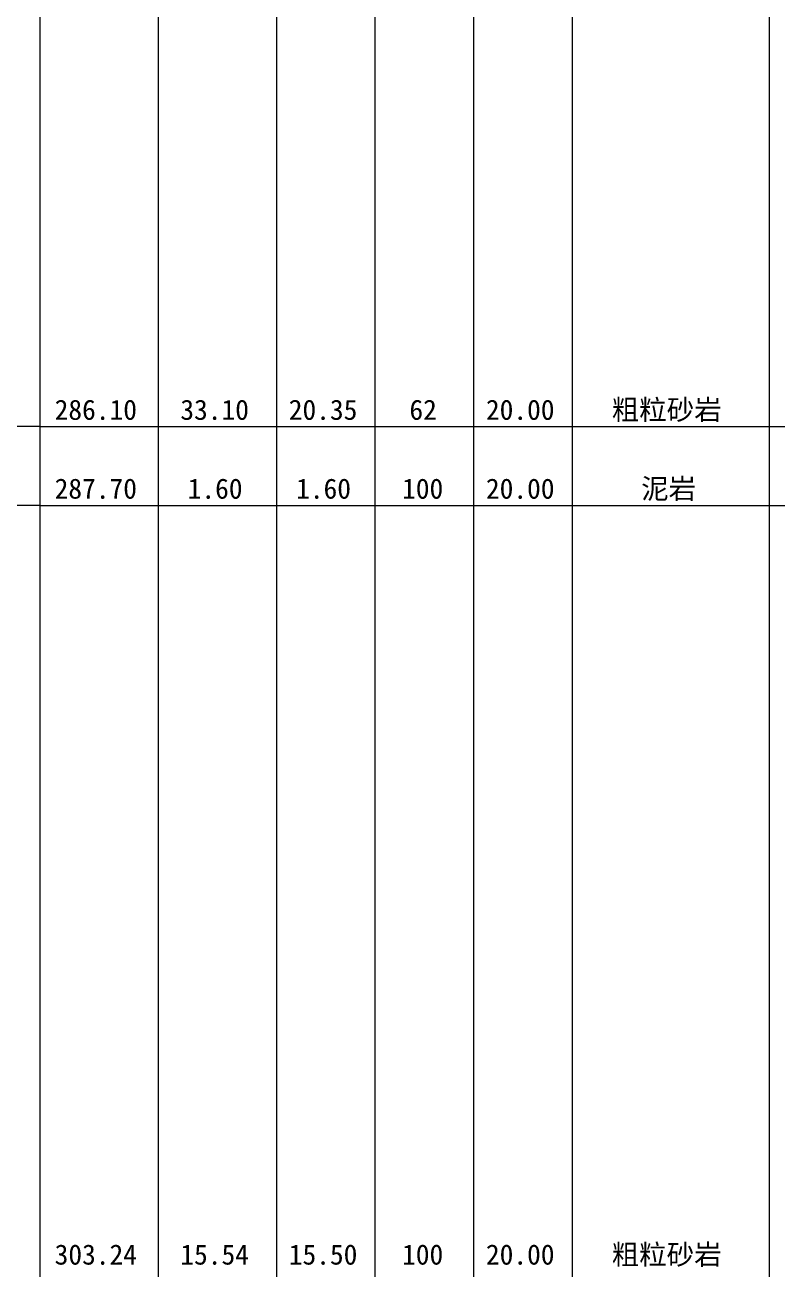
# Model space of a CAD drawing. Header units: inches. Extents: x -27 to 109, y -724 to 26.
# Drawn here: x 20.78 to 36.04, y -302.3 to -277.05 of the extents above; entities that cross this region are included whole.
import ezdxf

# ---------------------------------------------------------------- set-up
doc = ezdxf.new("R2010")
doc.units = ezdxf.units.IN
doc.header["$MEASUREMENT"] = 0
doc.layers.get('0').update_dxf_attribs({"lineweight": 0})
doc.styles.add('宋体', font='')
doc.styles.get('宋体').set_extended_font_data('宋体')

msp = doc.modelspace()

# ---------------------------------------------------------------- linework, layer by layer
at = {"linetype": 'Continuous', "lineweight": 15}
for p, q in [((21.082, 0.896), (21.082, -693.554)), ((23.482, 0.896), (23.482, -693.554)), ((25.882, 0.896), (25.882, -693.554)), ((27.882, 0.896), (27.882, -693.554)), ((29.882, 0.896), (29.882, -693.554)), ((31.882, 0.896), (31.882, -693.554)), ((35.882, 0.896), (35.882, -693.554)), ((21.082, -285.204), (20.082, -285.204)), ((21.082, -285.204), (23.482, -285.204)), ((23.482, -285.204), (25.882, -285.204)), ((25.882, -285.204), (27.882, -285.204)), ((27.882, -285.204), (29.882, -285.204)), ((29.882, -285.204), (31.882, -285.204)), ((31.882, -285.204), (35.882, -285.204)), ((35.882, -285.204), (65.882, -285.204)), ((21.082, -286.804), (20.082, -286.804)), ((21.082, -286.804), (23.482, -286.804)), ((23.482, -286.804), (25.882, -286.804)), ((25.882, -286.804), (27.882, -286.804)), ((27.882, -286.804), (29.882, -286.804)), ((29.882, -286.804), (31.882, -286.804)), ((31.882, -286.804), (35.882, -286.804)), ((35.882, -286.804), (65.882, -286.804))]:
    msp.add_line(p, q, dxfattribs=at)

# ---------------------------------------------------------------- texts
at = {"style": '宋体'}
for s, p in [('286.10', (21.384, -285.067)), ('33.10', (23.934, -285.067)), ('20.35', (26.134, -285.067)), ('62', (28.582, -285.067)), ('20.00', (30.134, -285.067)), ('粗粒砂岩', (32.685, -285.067)), ('287.70', (21.384, -286.667)), ('1.60', (24.083, -286.667)), ('1.60', (26.283, -286.667)), ('100', (28.433, -286.667)), ('20.00', (30.134, -286.667)), ('泥岩', (33.283, -286.667)), ('303.24', (21.384, -302.207)), ('15.54', (23.934, -302.207)), ('15.50', (26.134, -302.207)), ('100', (28.433, -302.207)), ('20.00', (30.134, -302.207)), ('粗粒砂岩', (32.685, -302.207))]:
    msp.add_text(s, height=0.4092, dxfattribs=at).set_placement(p)

doc.saveas('drawing.dxf')
